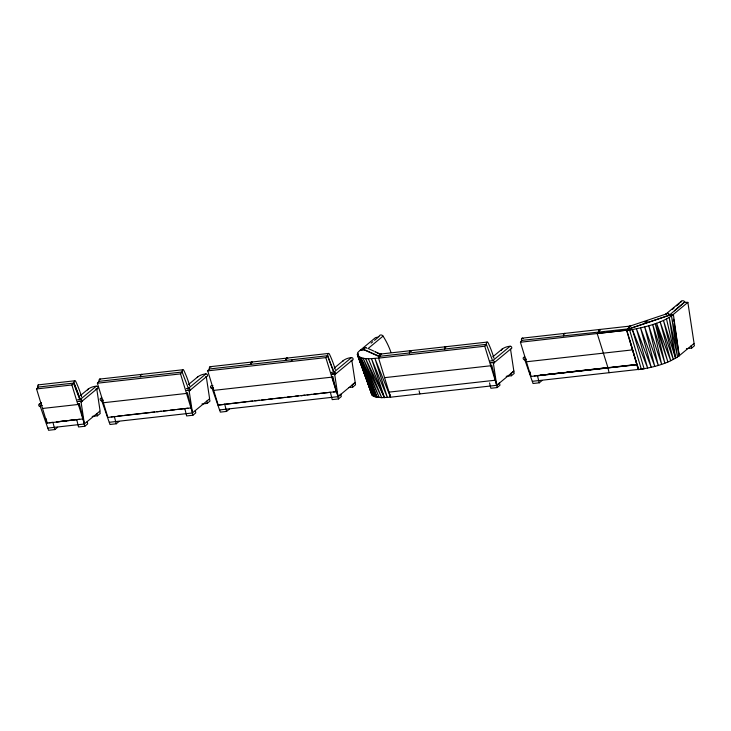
<?xml version="1.0" encoding="UTF-8"?>
<svg xmlns="http://www.w3.org/2000/svg" width="731" height="731" viewBox="0 0 731 731"><rect width="100%" height="100%" fill="white"/><g stroke="black" fill="none" stroke-linecap="round" stroke-linejoin="round"><path stroke-width="1.1" d="M510.53 349.153L513.856 371.101L496.714 385.301L390.555 397.198L381.71 397.673L375.277 396.896L372.709 395.727L371.659 394.1L369.256 385.539M357.322 354.288L371.988 394.968L357.322 354.288L358.291 351.876L375.432 337.676L378.722 336.845M600.425 329.955A2.44 1.096 83.6 0 0 599.283 329.699A2.44 1.096 83.6 0 0 598.826 331.755L597.428 333.464L632.361 329.553C646.615 326.766 661.4 323.221 673.406 314.668L679.2 355.787C667.257 364.093 652.564 367.519 638.373 369.612L626.586 330.339L628.185 328.466M82.585 418.954L83.124 418.89L47.031 423.167L36.55 388.938L38.149 387.065M36.55 388.938L71.885 384.981L73.484 383.108L79.515 398.898M47.031 423.167L46.227 418.781M191.23 407.871L107.868 417.438L97.387 383.208L98.987 381.335A2.44 1.096 83.6 0 1 99.443 379.279A2.44 1.096 83.6 0 1 100.586 379.535M97.387 383.208L180.53 373.897L182.129 372.024A2.44 1.096 83.6 0 1 182.668 369.877A2.44 1.096 83.6 0 1 183.91 370.544A65.964 29.569 83.6 0 1 189.731 385.84M213.297 387.339A14.072 12.071 50.4 0 0 211.826 387.594L219.547 409.936L338.051 396.65L336.79 391.56L218.203 405.075L207.723 370.855L209.322 368.981A2.44 1.096 83.6 0 1 209.779 366.916A2.44 1.096 83.6 0 1 210.921 367.181M218.203 405.075L245.945 401.739M290.865 361.534L292.464 359.661M207.723 370.855L325.825 357.614L327.433 355.741L333.455 371.531M301.346 395.763L304.891 395.133M389.797 394.137L390.555 397.198L374.921 358.473L387.393 397.49L371.485 358.647L384.433 397.646L365.537 358.501L381.71 397.673L363.088 358.172L379.252 397.545L361.041 357.687L377.105 397.289L360.502 357.468L375.277 396.896L359.424 357.048L373.806 396.376L358.254 356.253L372.709 395.727L357.55 355.33C362.951 360.538 371.814 358.245 378.594 358.126L380.193 356.253A2.44 1.096 83.6 0 1 381.591 354.206M389.294 392.099L495.454 380.202M390.555 397.198L378.594 358.126L484.754 346.229L486.362 344.356A2.44 1.096 83.6 0 1 486.901 342.209A2.44 1.096 83.6 0 1 488.144 342.885A65.964 29.569 83.6 0 1 493.955 358.181M626.787 330.174L637.067 364.568L530.907 376.465L520.426 342.236L522.025 340.363M530.907 376.465L530.048 371.86M598.826 331.755L597.227 333.628L607.927 367.602L605.688 367.848M638.373 369.612L629.729 339.988M674.411 310.839L684.353 302.296L687.871 302.369L694.084 343.442L679.181 355.787L678.67 353.649M40.36 406.6A1.425 1.224 50.4 0 1 38.752 405.403A1.425 1.224 50.4 0 1 39.693 403.914L41.365 402.534M80.584 395.407L88.287 389.029A20.294 17.407 50.4 0 1 96.282 386.196A1.425 1.224 50.4 0 1 97.881 387.393A1.425 1.224 50.4 0 1 96.949 388.874L81.059 402.041A1.425 1.224 50.4 0 0 81.991 400.561A1.425 1.224 50.4 0 0 80.392 399.354A20.294 17.407 50.4 0 0 77.523 399.83M80.392 399.354L96.282 386.196M47.917 428.074L48.538 430.285L54.807 429.581L57.603 427.26M42.288 405.44A14.072 12.071 50.4 0 0 40.059 405.751L47.789 428.092L84.385 423.989L79.35 403.667L77.87 404.517L71.885 384.981M42.535 408.474L78.4 404.453L79.35 403.667M66.521 420.754L56.324 421.897L76.728 419.676L78.537 426.968L84.805 426.264L87.665 423.898L87.236 421.623M92.188 416.405L97.415 415.82L100.266 413.454L99.708 411.197M109.348 422.28L109.961 424.492L116.238 423.788L119.034 421.467M188.616 384.451L197.918 376.748A20.294 17.407 50.4 0 1 205.904 373.916A1.425 1.224 50.4 0 1 207.503 375.113A1.425 1.224 50.4 0 1 206.571 376.593M186.341 388.636A20.294 17.407 50.4 0 1 188.507 388.335L205.904 373.916M184.824 408.583L186.643 415.939L192.911 415.235L192.354 412.978L209.623 398.77L206.306 376.812L189.165 391.012A1.425 1.224 50.4 0 0 190.106 389.532A1.425 1.224 50.4 0 0 188.507 388.335M192.911 415.235L195.771 412.869L195.341 410.594M201.966 403.987L207.193 403.402L209.989 401.091L209.431 398.834M219.684 409.917L220.305 412.129L226.573 411.425L229.37 409.104M334.177 368.141L343.479 360.438A20.294 17.407 50.4 0 1 351.474 357.605A1.425 1.224 50.4 0 1 353.073 358.802A1.425 1.224 50.4 0 1 352.141 360.282L336.077 373.596M331.198 372.49A20.294 17.407 50.4 0 1 334.067 372.024L351.474 357.605M371.138 343.131L372.819 341.733M374.51 340.335L377.881 337.539M331.81 377.15L332.824 376.355L336.37 391.834L325.825 357.614M390.957 352.397A65.964 56.57 50.4 0 0 383.053 336.123L368.113 348.504L374.053 351.191M378.594 358.126L380.193 356.253L486.362 344.356L492.383 360.145M340.911 394.283L337.923 396.668L338.48 398.925L332.212 399.629L330.385 392.273L313.754 394.137M348.577 387.567L352.762 387.092L352.205 384.835L355.193 382.459L351.867 360.502A17.526 15.031 50.4 0 0 351.136 360.566M213.699 390.381L332.075 377.123L338.051 396.65L355.193 382.459M338.48 398.925L341.34 396.558L340.774 394.301M352.762 387.092L355.558 384.78L355.001 382.523M492.84 356.792L502.142 349.08A20.294 17.407 50.4 0 1 510.137 346.247A1.425 1.224 50.4 0 1 511.737 347.444A1.425 1.224 50.4 0 1 510.805 348.934L493.398 363.353A1.425 1.224 50.4 0 0 494.33 361.863A1.425 1.224 50.4 0 0 492.731 360.666A20.294 17.407 50.4 0 0 489.861 361.132M492.731 360.666L510.137 346.247M499.575 382.934L496.587 385.31L497.144 387.576L490.867 388.271L489.551 382.934M506.199 376.328L511.426 375.743L510.868 373.486L513.856 371.101M497.144 387.576L499.995 385.21L499.437 382.943M511.426 375.743L514.222 373.422L513.665 371.165M537.477 375.515L534.26 375.853M532.387 381.299L533.009 383.51L539.277 382.806L542.073 380.495M629.665 328.63L627.956 330.046L629.364 328.338A2.44 1.096 83.6 0 1 630.752 326.291M665.987 313.983L681.365 301.236M672.282 309.432L673.991 308.016M676.55 305.896L679.117 303.767M687.871 302.369L672.968 314.714L669.45 314.65A2.44 2.092 50.4 0 0 665.548 314.677M686.427 348.669L691.654 348.084L694.45 345.763L693.893 343.506M88.287 389.029L87.884 389.413A3.043 2.613 50.4 0 0 87.601 389.998M197.918 376.748L197.507 377.132A3.043 2.613 50.4 0 0 197.306 377.507M343.479 360.438L343.077 360.822A3.043 2.613 50.4 0 0 342.793 361.406M502.142 349.08L501.74 349.464A3.043 2.613 50.4 0 0 501.356 350.478M629.117 326.401L668.024 313.371M644.532 322.097L647.666 321.046M366.898 348.276A2.44 2.092 50.4 0 0 363.545 349.418L360.255 350.25L364.102 349.82M77.943 401.52L78.665 401.365A14.072 12.071 50.4 0 1 80.931 401.173L84.385 423.989L78.4 404.453M331.618 374.19L332.34 374.025A14.072 12.071 50.4 0 1 334.606 373.833L338.051 396.65M520.426 342.236L632.361 329.553L647.657 368.086L636.436 328.804L651.211 367.282L640.557 327.917L654.757 366.377L644.687 326.903L658.238 365.381L648.772 325.77L661.619 364.312L652.737 324.546L664.854 363.17L655.278 323.669L667.906 361.982L656.539 323.239L670.738 360.748L660.139 321.859L673.315 359.506L663.474 320.443L675.599 358.254L669.194 317.528L677.564 357.011L671.506 316.084L679.2 355.787L674.329 323.714M38.295 384.871L74.763 380.787M99.727 379.078L182.869 369.758M210.062 366.715L328.438 353.448M98.987 381.335L182.129 372.024L188.159 387.805M209.322 368.981L327.698 355.714A2.44 1.096 83.6 0 1 328.237 353.566A2.44 1.096 83.6 0 1 329.48 354.233A65.964 29.569 83.6 0 1 335.291 369.53M380.942 353.996L487.102 342.099M522.172 338.17L630.104 326.072M78.098 401.483L80.931 401.173M187.145 390.354L189.037 390.144L192.491 412.96L109.211 422.29L101.49 399.958A14.072 12.071 50.4 0 1 102.961 399.702M331.773 374.153L334.606 373.833M103.363 402.744L186.506 393.433L187.456 392.638L192.491 412.96L180.53 373.897M490.428 362.795L493.261 362.475L496.714 385.301L484.754 346.229M384.579 377.662L490.739 365.765L491.689 364.979L496.714 385.301M526.402 361.772L632.571 349.875M206.772 401.136L207.193 403.402M49.141 422.701L52.934 422.28L54.807 429.581M68.787 420.499L73.319 419.996M76.709 419.612L79.652 419.283M111.222 416.834L114.356 416.478L116.238 423.788M117.709 416.103L122.187 415.601M124.425 415.354L154.625 411.973M156.863 411.717L161.332 411.215M163.57 410.968L168.048 410.466M170.277 410.219L174.755 409.716M176.993 409.461L188.022 408.227M248.184 401.483L252.652 400.981M254.891 400.734L259.368 400.232M261.607 399.985L266.075 399.482M268.314 399.227L272.791 398.733M275.02 398.477L285.09 397.353M287.329 397.097L291.806 396.595M295.16 396.22L298.358 395.864M307.102 394.886L311.543 394.384M333.455 391.935L336.79 391.56M540.757 375.131L545.235 374.628L537.413 375.57L539.277 382.806M551.951 373.87L547.473 374.373L551.951 373.934M554.189 373.623L564.268 372.49M566.507 372.243L570.984 371.741M573.223 371.494L603.45 368.104M554.189 373.687L623.653 365.902M625.9 365.655L637.167 364.385M637.423 365.399L638.419 369.42L532.25 381.317L524.529 358.976A14.072 12.071 50.4 0 1 526.009 358.72M639.726 369.274L644.13 368.78L632.361 329.553M537.459 375.734L637.112 364.732L638.419 369.42M379.316 356.244L363.545 349.418M380.988 354.325L375.049 351.638L375.213 352.077M377.187 352.963L380.147 354.307M368.342 358.656L384.433 397.646M327.698 355.714L333.72 371.503M359.433 358.391L357.569 353.128L362.393 367.145M366.14 377.342L371.732 393.132M363.133 369.301L371.659 394.1M629.601 330.046L641.37 369.274M691.097 345.827L691.654 348.084M607.872 367.675L609.124 372.7M419.091 390.829L419.85 393.908M226.573 411.425L224.691 404.115M96.858 413.554L97.415 415.82M84.805 426.264L84.248 424.007L100.092 410.977L96.766 389.02A17.526 15.031 50.4 0 0 96.026 389.084M78.82 403.731L79.56 406.738M666.508 318.99L675.599 358.254M673.644 319.219L673.982 321.466M444.786 349.016A2.44 1.096 83.6 0 1 445.965 346.805M379.051 336.571A2.44 2.092 50.4 0 1 383.053 336.123M491.004 362.677A14.072 12.071 50.4 0 1 493.261 362.475M444.658 349.034A2.44 1.096 83.6 0 1 445.828 346.823M409.552 352.963A2.44 1.096 83.6 0 1 410.009 350.907A2.44 1.096 83.6 0 1 411.151 351.163M409.424 352.982A2.44 1.096 83.6 0 1 409.872 350.917A2.44 1.096 83.6 0 1 411.023 351.182M381.545 354.471A1.974 1.818 -65.7 0 0 379.581 356.783L363.983 349.729A1.974 1.818 -65.7 0 1 365.948 347.417M286.123 360.374A2.44 1.096 83.6 0 1 286.579 358.309A2.44 1.096 83.6 0 1 287.722 358.574M334.067 372.024A1.425 1.224 50.4 0 1 335.666 373.221A1.425 1.224 50.4 0 1 334.734 374.701M351.401 360.337A17.526 15.031 50.4 0 1 352.141 360.282M285.995 360.383A2.44 1.096 83.6 0 1 286.442 358.327A2.44 1.096 83.6 0 1 287.594 358.583M250.897 364.321A2.44 1.096 83.6 0 1 252.286 362.274M212.913 385.602A20.294 17.407 50.4 0 0 211.46 385.758A1.425 1.224 50.4 0 0 210.519 387.247A1.425 1.224 50.4 0 0 212.118 388.444A17.526 15.031 50.4 0 1 213.58 388.262M250.76 364.33A2.44 1.096 83.6 0 1 252.149 362.284M140.562 376.684A2.44 1.096 83.6 0 1 141.951 374.637M205.566 376.876A17.526 15.031 50.4 0 1 206.306 376.812M186.77 390.336A14.072 12.071 50.4 0 1 189.037 390.144M140.425 376.693A2.44 1.096 83.6 0 1 141.814 374.647M101.847 398.029A20.294 17.407 50.4 0 0 101.125 398.121A1.425 1.224 50.4 0 0 100.184 399.601A1.425 1.224 50.4 0 0 101.783 400.807A17.526 15.031 50.4 0 1 103.245 400.625M96.209 388.938A17.526 15.031 50.4 0 1 96.949 388.874M81.616 396.869A65.964 29.569 83.6 0 0 75.805 381.573A2.44 1.096 83.6 0 0 74.562 380.897A2.44 1.096 83.6 0 0 74.023 383.053L80.044 398.834L74.023 383.053L37.555 387.138A2.44 1.096 83.6 0 1 38.505 384.853M39.693 403.914A20.294 17.407 50.4 0 1 41.146 403.768M563.464 335.721A2.44 1.096 83.6 0 1 564.853 333.674M563.601 335.703A2.44 1.096 83.6 0 1 564.99 333.656M598.698 331.773A2.44 1.096 83.6 0 1 599.146 329.708A2.44 1.096 83.6 0 1 600.297 329.973M668.152 313.352A1.974 0.585 71.5 0 1 669.313 315.317L629.327 328.703A1.974 0.585 71.5 0 0 628.039 326.757M523.021 338.627A2.44 1.096 83.6 0 0 521.879 338.371A2.44 1.096 83.6 0 0 521.431 340.427L629.519 328.749L669.459 315.107L673.406 314.668L669.45 314.65L669.441 315.116L684.828 301.903A2.44 2.092 50.4 0 0 680.817 302.36M526.283 359.652A17.526 15.031 50.4 0 0 524.821 359.826A1.425 1.224 50.4 0 1 523.222 358.629A1.425 1.224 50.4 0 1 524.164 357.148A20.294 17.407 50.4 0 1 524.885 357.057"/></g></svg>
